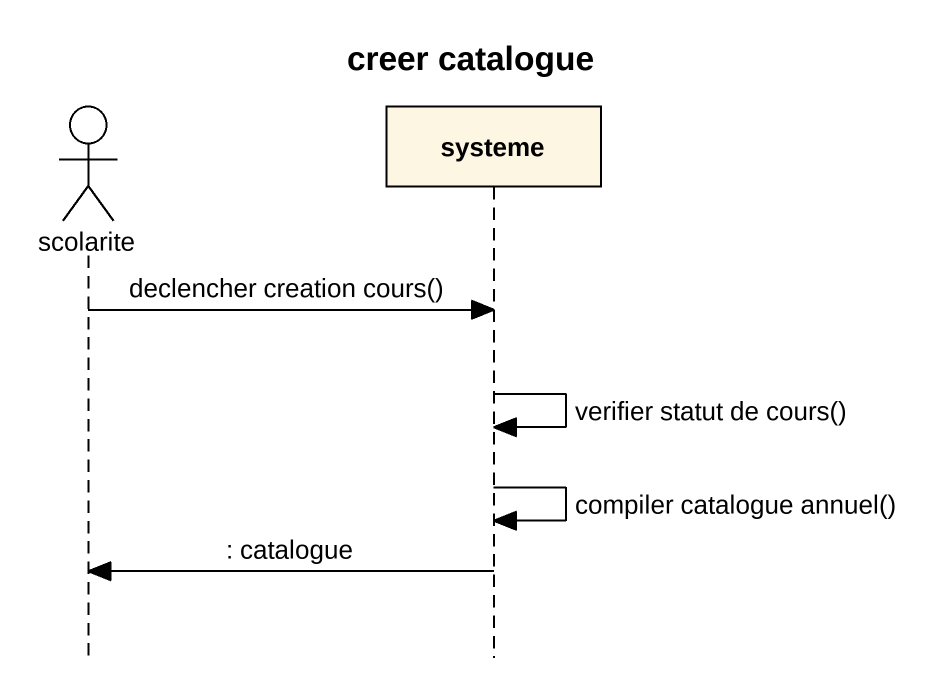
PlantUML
@startuml
title creer catalogue
hide footbox
actor scolarite
participant systeme

scolarite -> systeme : declencher creation cours()
systeme -> systeme : verifier statut de cours()
systeme -> systeme : compiler catalogue annuel()
systeme -> scolarite : : catalogue
@enduml
